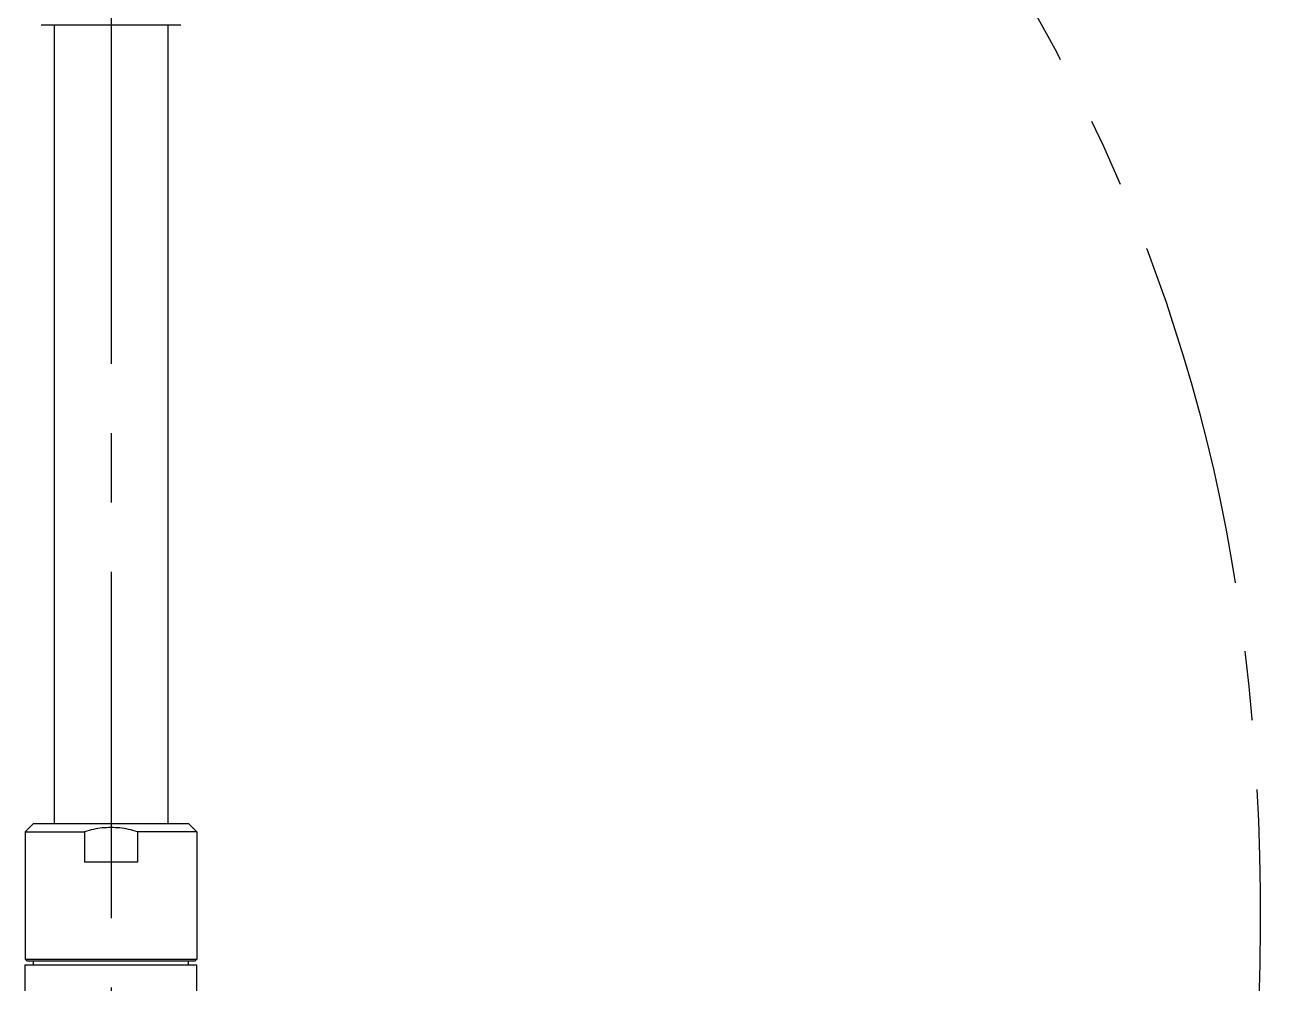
# Model space of a CAD drawing. Header units: millimetres. Extents: x 0 to 420, y 0 to 594.
# Drawn here: x 152.23 to 197.51, y 132.53 to 167.13 of the extents above; entities that cross this region are included whole.
import ezdxf

# ---------------------------------------------------------------- set-up
doc = ezdxf.new("R2010")
doc.units = ezdxf.units.MM
doc.header["$MEASUREMENT"] = 0
doc.linetypes.add('CENTER', pattern=[2, 1.25, -0.25, 0.25, -0.25])
doc.layers.get('0').update_dxf_attribs({"color": 2})
doc.layers.add('CL', color=1, linetype='CENTER')
doc.layers.add('DWG', color=7, linetype='Continuous')

msp = doc.modelspace()

# ---------------------------------------------------------------- linework, layer by layer
at = {"color": 7, "linetype": 'Continuous'}
for p, q in [((152.533, 138.326), (152.233, 138.026)), ((152.533, 138.326), (158.133, 138.326)), ((158.133, 138.326), (158.433, 138.026)), ((152.233, 138.026), (152.233, 133.426)), ((152.233, 138.026), (154.38, 138.026)), ((154.38, 138.026), (154.38, 136.926)), ((156.286, 138.026), (156.286, 136.926)), ((158.433, 138.026), (156.286, 138.026)), ((158.433, 138.026), (158.433, 133.426)), ((156.286, 136.926), (154.38, 136.926)), ((152.233, 133.426), (158.433, 133.426)), ((152.233, 133.426), (152.293, 133.366)), ((152.233, 133.226), (158.433, 133.226)), ((152.233, 120.226), (152.233, 133.226)), ((152.293, 133.366), (158.373, 133.366)), ((152.533, 133.226), (152.533, 133.366)), ((158.133, 133.226), (158.133, 133.366)), ((158.433, 133.426), (158.373, 133.366)), ((158.433, 120.226), (158.433, 133.226))]:
    msp.add_line(p, q, dxfattribs=at)
for points in [[(155.333, 138.176), (155.019, 138.16), (154.703, 138.11), (154.38, 138.026)], [(156.286, 138.026), (155.963, 138.11), (155.646, 138.16), (155.333, 138.176)]]:
    msp.add_spline(points, degree=3, dxfattribs=at)
at = {"layer": 'CL', "ltscale": 10}
msp.add_line((155.333, 347.403), (155.333, 102.2), dxfattribs=at)
msp.add_open_spline([(165.333, 211.638), (165.566, 194.264), (190.572, 174.808), (199.791, 134.048), (190.544, 90.584), (180.519, 101.189), (177.731, 105.748)], degree=3, knots=[0, 0, 0, 0, 322.318004, 500.645703, 665.290472, 735.400175, 735.400175, 735.400175, 735.400175], dxfattribs=at)
at = {"layer": 'DWG'}
for p, q in [((157.852, 167.127), (152.814, 167.127)), ((153.283, 167.127), (153.283, 138.326)), ((157.383, 167.127), (157.383, 138.326))]:
    msp.add_line(p, q, dxfattribs=at)

doc.saveas('drawing.dxf')
